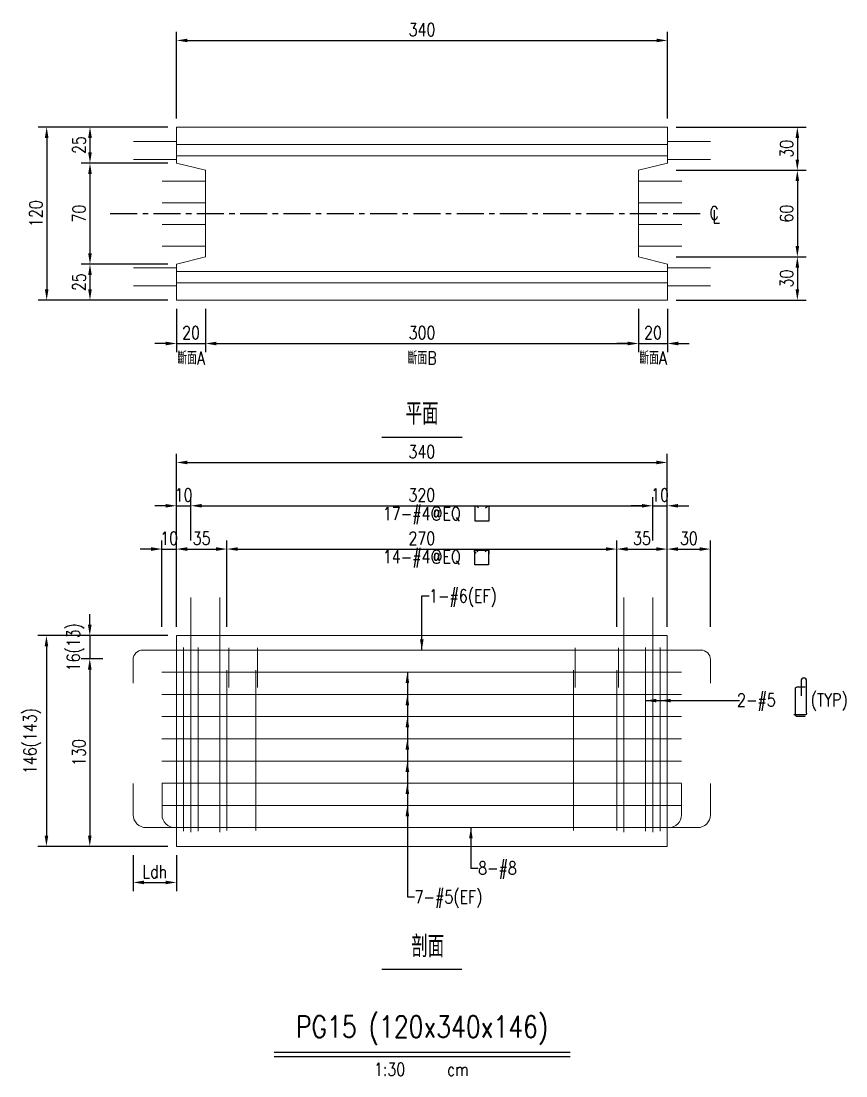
# Model space of a CAD drawing. Extents: x -4754 to 10419, y -19960 to 3841.
# Drawn here: x 3961 to 4532, y 1833 to 2564 of the extents above; entities that cross this region are included whole.
import ezdxf
from ezdxf.enums import TextEntityAlignment as Align

# ---------------------------------------------------------------- set-up
doc = ezdxf.new("R2010")
doc.units = 0
doc.header["$LTSCALE"] = 3
doc.linetypes.add('CENTER', pattern=[2, 1.25, -0.25, 0.25, -0.25])
doc.layers.get('0').update_dxf_attribs({"linetype": 'CONTINUOUS'})
doc.layers.add('HB_0', color=7, linetype='CONTINUOUS', transparency=0.5)
for name, color, linetype in [('HB_DIM', 1, 'CONTINUOUS'), ('HB_TXT_CTEXT', 2, 'CONTINUOUS'), ('鋼筋', 3, 'CONTINUOUS')]:
    doc.layers.add(name, color=color, linetype=linetype)
doc.styles.get("Standard").update_dxf_attribs({"font": 'ROMANS.shx', "width": 0.8, "bigfont": 'LCHINA.shx'})
doc.dimstyles.new('30', dxfattribs={"dimscale": 3, "dimtxt": 3, "dimasz": 2.5, "dimexe": 2, "dimexo": 2, "dimgap": 1, "dimtad": 1, "dimdsep": 46, "dimtxsty": 'Standard', "dimcen": 0, "dimclrd": 256, "dimclre": 256, "dimclrt": 2, "dimadec": 0, "dimazin": 0, "dimtfac": 1, "dimtix": 1, "dimtmove": 2, "dimatfit": 3, "dimfxl": 1, "dimtolj": 1, "dimtzin": 0, "dimarcsym": 0})

# ---------------------------------------------------------------- blocks, each defined once
blk = doc.blocks.new('beam_Topview')
at = {"layer": 'HB_TXT_CTEXT', "color": 4, "linetype": 'Continuous'}
blk.add_line((-27.76, 0), (27.76, 0), dxfattribs=at)
at = {"layer": 'HB_TXT_CTEXT', "color": 4, "linetype": 'Continuous', "width": 0.8}
blk.add_text('平面', height=15, rotation=360, dxfattribs=at).set_placement((0, 16.5), align=Align.MIDDLE)
blk = doc.blocks.new('beam_title')
at = {"layer": 'HB_TXT_CTEXT', "color": 3, "linetype": 'Continuous'}
blk.add_line((-102.52, 3), (102.52, 3), dxfattribs=at)
at = {"layer": 'HB_TXT_CTEXT', "color": 1, "linetype": 'Continuous'}
blk.add_line((-102.52, 0), (102.52, 0), dxfattribs=at)
at = {"color": 3, "linetype": 'Continuous', "width": 0.8}
blk.add_attdef('A', text='', height=15, dxfattribs=at).set_placement((0, 19.49), align=Align.MIDDLE)
at = {"color": 2, "linetype": 'Continuous', "width": 0.8}
for tag, p in [('1:30', (-22.44, -9)), ('CM', (24.84, -9))]:
    blk.add_attdef(tag, text='', height=9, dxfattribs=at).set_placement(p, align=Align.MIDDLE)
blk = doc.blocks.new('*D151')
at = {"layer": 'HB_DIM', "linetype": 'Continuous', "lineweight": -2}
for p, q in [((4068.72, 2496.95), (4068.72, 2556.95)), ((4076.22, 2550.95), (4401.22, 2550.95)), ((4408.72, 2496.95), (4408.72, 2556.95))]:
    blk.add_line(p, q, dxfattribs=at)
at = {"layer": 'HB_DIM'}
for points in [[(4076.22, 2552.2), (4076.22, 2549.7), (4068.72, 2550.95)], [(4401.22, 2549.7), (4401.22, 2552.2), (4408.72, 2550.95)]]:
    blk.add_solid(points, dxfattribs=at)
at = {"layer": 'HB_DIM', "color": 2, "linetype": 'Continuous', "insert": (4238.72, 2558.45), "char_height": 9, "attachment_point": 5, "rotation": 0}
blk.add_mtext('\\A1;340', dxfattribs=at)
blk = doc.blocks.new('*D152')
at = {"layer": 'HB_DIM', "linetype": 'Continuous', "lineweight": -2}
for p, q in [((4068.72, 2364.95), (4068.72, 2334.95)), ((4088.72, 2364.95), (4088.72, 2334.95)), ((4061.22, 2340.95), (4053.72, 2340.95)), ((4068.72, 2340.95), (4088.72, 2340.95)), ((4096.22, 2340.95), (4103.72, 2340.95))]:
    blk.add_line(p, q, dxfattribs=at)
at = {"layer": 'HB_DIM'}
for points in [[(4061.22, 2339.7), (4061.22, 2342.2), (4068.72, 2340.95)], [(4096.22, 2342.2), (4096.22, 2339.7), (4088.72, 2340.95)]]:
    blk.add_solid(points, dxfattribs=at)
at = {"layer": 'HB_DIM', "color": 2, "linetype": 'Continuous', "insert": (4078.72, 2348.45), "char_height": 9, "attachment_point": 5, "rotation": 0}
blk.add_mtext('\\A1;20', dxfattribs=at)
blk = doc.blocks.new('*D153')
at = {"layer": 'HB_DIM', "linetype": 'Continuous', "lineweight": -2}
for p, q in [((4088.72, 2364.95), (4088.72, 2334.95)), ((4388.72, 2364.95), (4388.72, 2334.95)), ((4096.22, 2340.95), (4381.22, 2340.95))]:
    blk.add_line(p, q, dxfattribs=at)
at = {"layer": 'HB_DIM'}
for points in [[(4096.22, 2342.2), (4096.22, 2339.7), (4088.72, 2340.95)], [(4381.22, 2339.7), (4381.22, 2342.2), (4388.72, 2340.95)]]:
    blk.add_solid(points, dxfattribs=at)
at = {"layer": 'HB_DIM', "color": 2, "linetype": 'Continuous', "insert": (4238.72, 2348.45), "char_height": 9, "attachment_point": 5, "rotation": 0}
blk.add_mtext('\\A1;300', dxfattribs=at)
blk = doc.blocks.new('*D154')
at = {"layer": 'HB_DIM', "linetype": 'Continuous', "lineweight": -2}
for p, q in [((4388.72, 2364.95), (4388.72, 2334.95)), ((4408.72, 2364.95), (4408.72, 2334.95)), ((4381.22, 2340.95), (4373.72, 2340.95)), ((4388.72, 2340.95), (4408.72, 2340.95)), ((4416.22, 2340.95), (4423.72, 2340.95))]:
    blk.add_line(p, q, dxfattribs=at)
at = {"layer": 'HB_DIM'}
for points in [[(4381.22, 2339.7), (4381.22, 2342.2), (4388.72, 2340.95)], [(4416.22, 2342.2), (4416.22, 2339.7), (4408.72, 2340.95)]]:
    blk.add_solid(points, dxfattribs=at)
at = {"layer": 'HB_DIM', "color": 2, "linetype": 'Continuous', "insert": (4398.72, 2348.45), "char_height": 9, "attachment_point": 5, "rotation": 0}
blk.add_mtext('\\A1;20', dxfattribs=at)
blk = doc.blocks.new('*D155')
at = {"layer": 'HB_DIM', "linetype": 'Continuous', "lineweight": -2}
for p, q in [((4062.72, 2490.95), (3972.72, 2490.95)), ((3978.72, 2483.45), (3978.72, 2378.45)), ((4062.72, 2370.95), (3972.72, 2370.95))]:
    blk.add_line(p, q, dxfattribs=at)
at = {"layer": 'HB_DIM'}
for points in [[(3979.97, 2483.45), (3977.47, 2483.45), (3978.72, 2490.95)], [(3977.47, 2378.45), (3979.97, 2378.45), (3978.72, 2370.95)]]:
    blk.add_solid(points, dxfattribs=at)
at = {"layer": 'HB_DIM', "color": 2, "linetype": 'Continuous', "insert": (3971.22, 2430.95), "char_height": 9, "attachment_point": 5, "rotation": 90}
blk.add_mtext('\\A1;120', dxfattribs=at)
blk = doc.blocks.new('*D156')
at = {"layer": 'HB_DIM', "linetype": 'Continuous', "lineweight": -2}
for p, q in [((4062.72, 2490.95), (4002.72, 2490.95)), ((4008.72, 2483.45), (4008.72, 2473.45)), ((4062.72, 2465.95), (4002.72, 2465.95))]:
    blk.add_line(p, q, dxfattribs=at)
at = {"layer": 'HB_DIM'}
for points in [[(4009.97, 2483.45), (4007.47, 2483.45), (4008.72, 2490.95)], [(4007.47, 2473.45), (4009.97, 2473.45), (4008.72, 2465.95)]]:
    blk.add_solid(points, dxfattribs=at)
at = {"layer": 'HB_DIM', "color": 2, "linetype": 'Continuous', "insert": (4001.22, 2478.45), "char_height": 9, "attachment_point": 5, "rotation": 90}
blk.add_mtext('\\A1;25', dxfattribs=at)
blk = doc.blocks.new('*D157')
at = {"layer": 'HB_DIM', "linetype": 'Continuous', "lineweight": -2}
for p, q in [((4062.72, 2465.95), (4002.72, 2465.95)), ((4008.72, 2458.45), (4008.72, 2403.45)), ((4062.72, 2395.95), (4002.72, 2395.95))]:
    blk.add_line(p, q, dxfattribs=at)
at = {"layer": 'HB_DIM'}
for points in [[(4009.97, 2458.45), (4007.47, 2458.45), (4008.72, 2465.95)], [(4007.47, 2403.45), (4009.97, 2403.45), (4008.72, 2395.95)]]:
    blk.add_solid(points, dxfattribs=at)
at = {"layer": 'HB_DIM', "color": 2, "linetype": 'Continuous', "insert": (4001.22, 2430.95), "char_height": 9, "attachment_point": 5, "rotation": 90}
blk.add_mtext('\\A1;70', dxfattribs=at)
blk = doc.blocks.new('*D158')
at = {"layer": 'HB_DIM', "linetype": 'Continuous', "lineweight": -2}
for p, q in [((4062.72, 2395.95), (4002.72, 2395.95)), ((4008.72, 2388.45), (4008.72, 2378.45)), ((4062.72, 2370.95), (4002.72, 2370.95))]:
    blk.add_line(p, q, dxfattribs=at)
at = {"layer": 'HB_DIM'}
for points in [[(4009.97, 2388.45), (4007.47, 2388.45), (4008.72, 2395.95)], [(4007.47, 2378.45), (4009.97, 2378.45), (4008.72, 2370.95)]]:
    blk.add_solid(points, dxfattribs=at)
at = {"layer": 'HB_DIM', "color": 2, "linetype": 'Continuous', "insert": (4001.22, 2383.45), "char_height": 9, "attachment_point": 5, "rotation": 90}
blk.add_mtext('\\A1;25', dxfattribs=at)
blk = doc.blocks.new('*D159')
at = {"layer": 'HB_DIM', "linetype": 'Continuous', "lineweight": -2}
for p, q in [((4414.72, 2490.95), (4504.72, 2490.95)), ((4498.72, 2483.45), (4498.72, 2468.45)), ((4414.72, 2460.95), (4504.72, 2460.95))]:
    blk.add_line(p, q, dxfattribs=at)
at = {"layer": 'HB_DIM'}
for points in [[(4499.97, 2483.45), (4497.47, 2483.45), (4498.72, 2490.95)], [(4497.47, 2468.45), (4499.97, 2468.45), (4498.72, 2460.95)]]:
    blk.add_solid(points, dxfattribs=at)
at = {"layer": 'HB_DIM', "color": 2, "linetype": 'Continuous', "insert": (4491.22, 2475.95), "char_height": 9, "attachment_point": 5, "rotation": 90}
blk.add_mtext('\\A1;30', dxfattribs=at)
blk = doc.blocks.new('*D160')
at = {"layer": 'HB_DIM', "linetype": 'Continuous', "lineweight": -2}
for p, q in [((4414.72, 2460.95), (4504.72, 2460.95)), ((4498.72, 2453.45), (4498.72, 2408.45)), ((4414.72, 2400.95), (4504.72, 2400.95))]:
    blk.add_line(p, q, dxfattribs=at)
at = {"layer": 'HB_DIM'}
for points in [[(4499.97, 2453.45), (4497.47, 2453.45), (4498.72, 2460.95)], [(4497.47, 2408.45), (4499.97, 2408.45), (4498.72, 2400.95)]]:
    blk.add_solid(points, dxfattribs=at)
at = {"layer": 'HB_DIM', "color": 2, "linetype": 'Continuous', "insert": (4491.22, 2430.95), "char_height": 9, "attachment_point": 5, "rotation": 90}
blk.add_mtext('\\A1;60', dxfattribs=at)
blk = doc.blocks.new('*D161')
at = {"layer": 'HB_DIM', "linetype": 'Continuous', "lineweight": -2}
for p, q in [((4414.72, 2400.95), (4504.72, 2400.95)), ((4498.72, 2393.45), (4498.72, 2378.45)), ((4414.72, 2370.95), (4504.72, 2370.95))]:
    blk.add_line(p, q, dxfattribs=at)
at = {"layer": 'HB_DIM'}
for points in [[(4499.97, 2393.45), (4497.47, 2393.45), (4498.72, 2400.95)], [(4497.47, 2378.45), (4499.97, 2378.45), (4498.72, 2370.95)]]:
    blk.add_solid(points, dxfattribs=at)
at = {"layer": 'HB_DIM', "color": 2, "linetype": 'Continuous', "insert": (4491.22, 2385.95), "char_height": 9, "attachment_point": 5, "rotation": 90}
blk.add_mtext('\\A1;30', dxfattribs=at)
blk = doc.blocks.new('cl')
at = {"layer": 'HB_TXT_CTEXT', "linetype": 'Continuous', "width": 0.8}
for s, p in [('C', (-0.18, 0.11)), ('L', (0.23, -0.56))]:
    blk.add_text(s, height=2.5, dxfattribs=at).set_placement(p, align=Align.MIDDLE)
blk = doc.blocks.new('beam_SectionSide')
at = {"layer": 'HB_TXT_CTEXT', "color": 4, "linetype": 'Continuous'}
blk.add_line((-27.76, 0), (27.76, 0), dxfattribs=at)
at = {"layer": 'HB_TXT_CTEXT', "color": 4, "linetype": 'Continuous', "width": 0.8}
blk.add_text(' 剖面', height=15, rotation=360, dxfattribs=at).set_placement((0, 16.5), align=Align.MIDDLE)
blk = doc.blocks.new('rebar_arrowD')
at = {"color": 1, "linetype": 'Continuous'}
blk.add_solid([(-1.25, -7.5), (0, 0), (1.25, -7.5)], dxfattribs=at)
blk = doc.blocks.new('*D381')
at = {"layer": 'HB_DIM', "linetype": 'Continuous', "lineweight": -2}
for p, q in [((4038.64, 1986.51), (4038.64, 1961.51)), ((4068.57, 1986.51), (4068.57, 1961.51)), ((4046.14, 1967.51), (4061.07, 1967.51))]:
    blk.add_line(p, q, dxfattribs=at)
at = {"layer": 'HB_DIM'}
for points in [[(4046.14, 1968.76), (4046.14, 1966.26), (4038.64, 1967.51)], [(4061.07, 1966.26), (4061.07, 1968.76), (4068.57, 1967.51)]]:
    blk.add_solid(points, dxfattribs=at)
at = {"layer": 'HB_DIM', "color": 2, "linetype": 'Continuous', "insert": (4053.6, 1975.01), "char_height": 9, "attachment_point": 5, "rotation": 0}
blk.add_mtext('\\A1;Ldh', dxfattribs=at)
blk = doc.blocks.new('rebar_arrowU')
at = {"color": 1, "linetype": 'Continuous'}
blk.add_solid([(-1.25, -7.5), (0, 0), (1.25, -7.5)], dxfattribs=at)
blk = doc.blocks.new('rebar_arrowL')
at = {"color": 1, "linetype": 'Continuous', "extrusion": (0, 0, -1)}
blk.add_solid([(-7.5, 1.25), (0, 0), (-7.5, -1.25)], dxfattribs=at)
blk = doc.blocks.new('rebar_2Tie_180_90')
at = {"layer": 'HB_TXT_CTEXT', "linetype": 'Continuous'}
for points in [[(46.52, -8.69), (46.52, 13.68, 1), (42.68, 13.68), (42.68, 3.28)], [(45.67, 9.28), (39.8, 9.28, 0.414214), (38.6, 8.08), (38.6, -9.57)], [(46.52, -8.69, -0.414214), (45.32, -9.89), (37.81, -9.89)], [(38.6, -9.57, 0.414214), (39.8, -10.77), (45.67, -10.77)]]:
    blk.add_lwpolyline(points, format="xyb", dxfattribs=at)
at = {"color": 2, "linetype": 'Continuous', "width": 0.8}
for tag, p in [('2-D16', (-1.67, 0.43)), ('(TYP)', (49.39, 0.45))]:
    blk.add_attdef(tag, text='', height=9, dxfattribs=at).set_placement(p, align=Align.MIDDLE_LEFT)
blk = doc.blocks.new('*D382')
at = {"layer": 'HB_DIM', "linetype": 'Continuous', "lineweight": -2}
for p, q in [((4068.57, 2144.51), (4068.57, 2264.51)), ((4408.57, 2144.51), (4408.57, 2264.51)), ((4076.07, 2258.51), (4401.07, 2258.51))]:
    blk.add_line(p, q, dxfattribs=at)
at = {"layer": 'HB_DIM'}
for points in [[(4076.07, 2259.76), (4076.07, 2257.26), (4068.57, 2258.51)], [(4401.07, 2257.26), (4401.07, 2259.76), (4408.57, 2258.51)]]:
    blk.add_solid(points, dxfattribs=at)
at = {"layer": 'HB_DIM', "color": 2, "linetype": 'Continuous', "insert": (4238.57, 2266.01), "char_height": 9, "attachment_point": 5, "rotation": 0}
blk.add_mtext('\\A1;340', dxfattribs=at)
blk = doc.blocks.new('*D383')
at = {"layer": 'HB_DIM', "linetype": 'Continuous', "lineweight": -2}
for p, q in [((4068.57, 2204.51), (4068.57, 2234.51)), ((4078.57, 2204.51), (4078.57, 2234.51)), ((4061.07, 2228.51), (4053.57, 2228.51)), ((4068.57, 2228.51), (4078.57, 2228.51)), ((4086.07, 2228.51), (4093.57, 2228.51))]:
    blk.add_line(p, q, dxfattribs=at)
at = {"layer": 'HB_DIM'}
for points in [[(4061.07, 2227.26), (4061.07, 2229.76), (4068.57, 2228.51)], [(4086.07, 2229.76), (4086.07, 2227.26), (4078.57, 2228.51)]]:
    blk.add_solid(points, dxfattribs=at)
at = {"layer": 'HB_DIM', "color": 2, "linetype": 'Continuous', "insert": (4073.57, 2236.01), "char_height": 9, "attachment_point": 5, "rotation": 0}
blk.add_mtext('\\A1;10', dxfattribs=at)
blk = doc.blocks.new('*D384')
at = {"layer": 'HB_DIM', "linetype": 'Continuous', "lineweight": -2}
for p, q in [((4078.57, 2204.51), (4078.57, 2234.51)), ((4398.57, 2204.51), (4398.57, 2234.51)), ((4086.07, 2228.51), (4391.07, 2228.51))]:
    blk.add_line(p, q, dxfattribs=at)
at = {"layer": 'HB_DIM'}
for points in [[(4086.07, 2229.76), (4086.07, 2227.26), (4078.57, 2228.51)], [(4391.07, 2227.26), (4391.07, 2229.76), (4398.57, 2228.51)]]:
    blk.add_solid(points, dxfattribs=at)
at = {"layer": 'HB_DIM', "color": 2, "linetype": 'Continuous', "insert": (4238.57, 2236.01), "char_height": 9, "attachment_point": 5, "rotation": 0}
blk.add_mtext('\\A1;320', dxfattribs=at)
blk = doc.blocks.new('*D385')
at = {"layer": 'HB_DIM', "linetype": 'Continuous', "lineweight": -2}
for p, q in [((4398.57, 2204.51), (4398.57, 2234.51)), ((4408.57, 2204.51), (4408.57, 2234.51)), ((4391.07, 2228.51), (4383.57, 2228.51)), ((4398.57, 2228.51), (4408.57, 2228.51)), ((4416.07, 2228.51), (4423.57, 2228.51))]:
    blk.add_line(p, q, dxfattribs=at)
at = {"layer": 'HB_DIM'}
for points in [[(4391.07, 2227.26), (4391.07, 2229.76), (4398.57, 2228.51)], [(4416.07, 2229.76), (4416.07, 2227.26), (4408.57, 2228.51)]]:
    blk.add_solid(points, dxfattribs=at)
at = {"layer": 'HB_DIM', "color": 2, "linetype": 'Continuous', "insert": (4403.57, 2236.01), "char_height": 9, "attachment_point": 5, "rotation": 0}
blk.add_mtext('\\A1;10', dxfattribs=at)
blk = doc.blocks.new('*D386')
at = {"layer": 'HB_DIM', "linetype": 'Continuous', "lineweight": -2}
for p, q in [((4058.57, 2144.51), (4058.57, 2204.51)), ((4068.57, 2144.51), (4068.57, 2204.51)), ((4051.07, 2198.51), (4043.57, 2198.51)), ((4058.57, 2198.51), (4068.57, 2198.51)), ((4076.07, 2198.51), (4083.57, 2198.51))]:
    blk.add_line(p, q, dxfattribs=at)
at = {"layer": 'HB_DIM'}
for points in [[(4051.07, 2197.26), (4051.07, 2199.76), (4058.57, 2198.51)], [(4076.07, 2199.76), (4076.07, 2197.26), (4068.57, 2198.51)]]:
    blk.add_solid(points, dxfattribs=at)
at = {"layer": 'HB_DIM', "color": 2, "linetype": 'Continuous', "insert": (4063.57, 2206.01), "char_height": 9, "attachment_point": 5, "rotation": 0}
blk.add_mtext('\\A1;10', dxfattribs=at)
blk = doc.blocks.new('*D387')
at = {"layer": 'HB_DIM', "linetype": 'Continuous', "lineweight": -2}
for p, q in [((4068.57, 2144.51), (4068.57, 2204.51)), ((4103.57, 2144.51), (4103.57, 2204.51)), ((4076.07, 2198.51), (4096.07, 2198.51))]:
    blk.add_line(p, q, dxfattribs=at)
at = {"layer": 'HB_DIM'}
for points in [[(4076.07, 2199.76), (4076.07, 2197.26), (4068.57, 2198.51)], [(4096.07, 2197.26), (4096.07, 2199.76), (4103.57, 2198.51)]]:
    blk.add_solid(points, dxfattribs=at)
at = {"layer": 'HB_DIM', "color": 2, "linetype": 'Continuous', "insert": (4086.07, 2206.01), "char_height": 9, "attachment_point": 5, "rotation": 0}
blk.add_mtext('\\A1;35', dxfattribs=at)
blk = doc.blocks.new('*D388')
at = {"layer": 'HB_DIM', "linetype": 'Continuous', "lineweight": -2}
for p, q in [((4103.57, 2144.51), (4103.57, 2204.51)), ((4373.57, 2144.51), (4373.57, 2204.51)), ((4111.07, 2198.51), (4366.07, 2198.51))]:
    blk.add_line(p, q, dxfattribs=at)
at = {"layer": 'HB_DIM'}
for points in [[(4111.07, 2199.76), (4111.07, 2197.26), (4103.57, 2198.51)], [(4366.07, 2197.26), (4366.07, 2199.76), (4373.57, 2198.51)]]:
    blk.add_solid(points, dxfattribs=at)
at = {"layer": 'HB_DIM', "color": 2, "linetype": 'Continuous', "insert": (4238.57, 2206.01), "char_height": 9, "attachment_point": 5, "rotation": 0}
blk.add_mtext('\\A1;270', dxfattribs=at)
blk = doc.blocks.new('*D389')
at = {"layer": 'HB_DIM', "linetype": 'Continuous', "lineweight": -2}
for p, q in [((4373.57, 2144.51), (4373.57, 2204.51)), ((4408.57, 2144.51), (4408.57, 2204.51)), ((4381.07, 2198.51), (4401.07, 2198.51))]:
    blk.add_line(p, q, dxfattribs=at)
at = {"layer": 'HB_DIM'}
for points in [[(4381.07, 2199.76), (4381.07, 2197.26), (4373.57, 2198.51)], [(4401.07, 2197.26), (4401.07, 2199.76), (4408.57, 2198.51)]]:
    blk.add_solid(points, dxfattribs=at)
at = {"layer": 'HB_DIM', "color": 2, "linetype": 'Continuous', "insert": (4391.07, 2206.01), "char_height": 9, "attachment_point": 5, "rotation": 0}
blk.add_mtext('\\A1;35', dxfattribs=at)
blk = doc.blocks.new('*D390')
at = {"layer": 'HB_DIM', "linetype": 'Continuous', "lineweight": -2}
for p, q in [((4408.57, 2144.51), (4408.57, 2204.51)), ((4438.57, 2144.51), (4438.57, 2204.51)), ((4416.07, 2198.51), (4431.07, 2198.51))]:
    blk.add_line(p, q, dxfattribs=at)
at = {"layer": 'HB_DIM'}
for points in [[(4416.07, 2199.76), (4416.07, 2197.26), (4408.57, 2198.51)], [(4431.07, 2197.26), (4431.07, 2199.76), (4438.57, 2198.51)]]:
    blk.add_solid(points, dxfattribs=at)
at = {"layer": 'HB_DIM', "color": 2, "linetype": 'Continuous', "insert": (4423.57, 2206.01), "char_height": 9, "attachment_point": 5, "rotation": 0}
blk.add_mtext('\\A1;30', dxfattribs=at)
blk = doc.blocks.new('*D391')
at = {"layer": 'HB_DIM', "linetype": 'Continuous', "lineweight": -2}
for p, q in [((4062.57, 2138.51), (3972.57, 2138.51)), ((3978.57, 2131.01), (3978.57, 2000.01)), ((4062.57, 1992.51), (3972.57, 1992.51))]:
    blk.add_line(p, q, dxfattribs=at)
at = {"layer": 'HB_DIM'}
for points in [[(3979.82, 2131.01), (3977.32, 2131.01), (3978.57, 2138.51)], [(3977.32, 2000.01), (3979.82, 2000.01), (3978.57, 1992.51)]]:
    blk.add_solid(points, dxfattribs=at)
at = {"layer": 'HB_DIM', "color": 2, "linetype": 'Continuous', "insert": (3968.72, 2065.51), "char_height": 9, "attachment_point": 5, "rotation": 90}
blk.add_mtext('\\A1;146(143)', dxfattribs=at)
blk = doc.blocks.new('*D392')
at = {"layer": 'HB_DIM', "linetype": 'Continuous', "lineweight": -2}
for p, q in [((4008.57, 2146.01), (4008.57, 2153.51)), ((4062.57, 2138.51), (4002.57, 2138.51)), ((4008.57, 2138.51), (4008.57, 2122.51)), ((4017.57, 2122.51), (4002.57, 2122.51)), ((4008.57, 2115.01), (4008.57, 2107.51))]:
    blk.add_line(p, q, dxfattribs=at)
at = {"layer": 'HB_DIM'}
for points in [[(4007.32, 2146.01), (4009.82, 2146.01), (4008.57, 2138.51)], [(4009.82, 2115.01), (4007.32, 2115.01), (4008.57, 2122.51)]]:
    blk.add_solid(points, dxfattribs=at)
at = {"layer": 'HB_DIM', "color": 2, "linetype": 'Continuous', "insert": (3998.72, 2130.51), "char_height": 9, "attachment_point": 5, "rotation": 90}
blk.add_mtext('\\A1;16(13)', dxfattribs=at)
blk = doc.blocks.new('*D393')
at = {"layer": 'HB_DIM', "linetype": 'Continuous', "lineweight": -2}
for p, q in [((4017.57, 2122.51), (4002.57, 2122.51)), ((4008.57, 2115.01), (4008.57, 2000.01)), ((4062.57, 1992.51), (4002.57, 1992.51))]:
    blk.add_line(p, q, dxfattribs=at)
at = {"layer": 'HB_DIM'}
for points in [[(4009.82, 2115.01), (4007.32, 2115.01), (4008.57, 2122.51)], [(4007.32, 2000.01), (4009.82, 2000.01), (4008.57, 1992.51)]]:
    blk.add_solid(points, dxfattribs=at)
at = {"layer": 'HB_DIM', "color": 2, "linetype": 'Continuous', "insert": (4001.07, 2057.51), "char_height": 9, "attachment_point": 5, "rotation": 90}
blk.add_mtext('\\A1;130', dxfattribs=at)
blk = doc.blocks.new('dim_rebar_HoopU')
at = {"linetype": 'Continuous'}
blk.add_lwpolyline([(44.17, 4.47), (45.41, 5.71, -0.668179), (46.47, 5.27), (46.47, -4.68), (37.02, -4.68), (37.02, 5.27, -0.668179), (38.09, 5.71), (39.33, 4.47)], format="xyb", dxfattribs=at)
at = {"linetype": 'Continuous', "width": 0.8}
blk.add_attdef('25-D13@EQ', text='', height=9, dxfattribs=at).set_placement((0, 0), align=Align.MIDDLE)
blk = doc.blocks.new('dim_rebar_HoopUwithTie')
at = {"linetype": 'Continuous'}
for points in [[(37.71, 3.13), (36.52, 4.32, -0.668179), (36.95, 5.34), (45.82, 5.34, -0.414214), (46.42, 4.74), (46.42, 2.79)], [(43.88, 4.04), (45.07, 5.23, -0.668179), (46.09, 4.81), (46.09, -4.89), (36.68, -4.89), (36.68, 4.81, -0.668179), (37.71, 5.23), (38.89, 4.04)]]:
    blk.add_lwpolyline(points, format="xyb", dxfattribs=at)
at = {"linetype": 'Continuous', "width": 0.8}
blk.add_attdef('22-D13@EQ', text='', height=9, dxfattribs=at).set_placement((0, 0), align=Align.MIDDLE)

msp = doc.modelspace()

# ---------------------------------------------------------------- linework, layer by layer
at = {"layer": 'HB_0', "lineweight": 5}
for p, q in [((4088.723, 2490.95, 143), (4068.723, 2490.95, 143)), ((4068.723, 2490.95, 143), (4068.723, 2478.95, 143)), ((4388.723, 2490.95, 143), (4088.723, 2490.95, 143)), ((4408.723, 2490.95, 143), (4388.723, 2490.95, 143)), ((4408.723, 2478.95, 143), (4408.723, 2490.95, 143)), ((4088.723, 2478.95, 143), (4068.723, 2478.95, 143)), ((4068.723, 2478.95, 143), (4068.723, 2470.95, 130)), ((4068.723, 2478.95, 143), (4088.723, 2478.95, 143)), ((4388.723, 2478.95, 143), (4088.723, 2478.95, 143)), ((4088.723, 2478.95, 143), (4388.723, 2478.95, 143)), ((4408.723, 2478.95, 143), (4388.723, 2478.95, 143)), ((4388.723, 2478.95, 143), (4408.723, 2478.95, 143)), ((4408.723, 2470.95, 130), (4408.723, 2478.95, 143)), ((4088.723, 2470.95, 130), (4068.723, 2470.95, 130)), ((4068.723, 2470.95, 130), (4068.723, 2465.95, 130)), ((4068.723, 2470.95, 130), (4088.723, 2470.95, 130)), ((4088.723, 2470.95, 130), (4388.723, 2470.95, 130)), ((4388.723, 2470.95, 130), (4088.723, 2470.95, 130)), ((4408.723, 2470.95, 130), (4388.723, 2470.95, 130)), ((4388.723, 2470.95, 130), (4408.723, 2470.95, 130)), ((4408.723, 2465.95, 130), (4408.723, 2470.95, 130)), ((4068.723, 2465.95, 130), (4088.723, 2460.95, 130)), ((4388.723, 2460.95, 130), (4408.723, 2465.95, 130)), ((4088.723, 2460.95, 130), (4088.723, 2400.95, 130)), ((4388.723, 2400.95, 130), (4388.723, 2460.95, 130)), ((4088.723, 2400.95, 130), (4068.723, 2395.95, 130)), ((4408.723, 2395.95, 130), (4388.723, 2400.95, 130)), ((4068.723, 2395.95, 130), (4068.723, 2390.95, 130)), ((4068.723, 2390.95, 130), (4088.723, 2390.95, 130)), ((4088.723, 2390.95, 130), (4068.723, 2390.95, 130)), ((4068.723, 2390.95, 130), (4068.723, 2382.95, 146)), ((4388.723, 2390.95, 130), (4088.723, 2390.95, 130)), ((4088.723, 2390.95, 130), (4388.723, 2390.95, 130)), ((4388.723, 2390.95, 130), (4408.723, 2390.95, 130)), ((4408.723, 2390.95, 130), (4388.723, 2390.95, 130)), ((4408.723, 2390.95, 130), (4408.723, 2395.95, 130)), ((4408.723, 2382.95, 146), (4408.723, 2390.95, 130)), ((4068.723, 2382.95, 146), (4088.723, 2382.95, 146)), ((4088.723, 2382.95, 146), (4068.723, 2382.95, 146)), ((4068.723, 2382.95, 146), (4068.723, 2370.95, 146)), ((4388.723, 2382.95, 146), (4088.723, 2382.95, 146)), ((4088.723, 2382.95, 146), (4388.723, 2382.95, 146)), ((4388.723, 2382.95, 146), (4408.723, 2382.95, 146)), ((4408.723, 2382.95, 146), (4388.723, 2382.95, 146)), ((4408.723, 2370.95, 146), (4408.723, 2382.95, 146)), ((4068.723, 2370.95, 146), (4088.723, 2370.95, 146)), ((4088.723, 2370.95, 146), (4388.723, 2370.95, 146)), ((4388.723, 2370.95, 146), (4408.723, 2370.95, 146)), ((4068.573, 2138.507), (4088.573, 2138.507)), ((4068.573, 2122.507, -8), (4068.573, 2138.507)), ((4068.573, 1992.507, -108), (4068.573, 2135.507, -108)), ((4088.573, 2138.507), (4388.573, 2138.507)), ((4388.573, 2138.507), (4408.573, 2138.507)), ((4408.573, 2138.507), (4408.573, 2122.507, -8)), ((4408.573, 2135.507, -108), (4408.573, 1992.507, -108)), ((4068.573, 1992.507, -13), (4068.573, 2122.507, -13)), ((4408.573, 2122.507, -13), (4408.573, 1992.507, -13)), ((4088.573, 1992.507, -108), (4068.573, 1992.507, -108)), ((4088.573, 1992.507, -18), (4068.573, 1992.507, -13)), ((4388.573, 1992.507, -108), (4088.573, 1992.507, -108)), ((4408.573, 1992.507, -108), (4388.573, 1992.507, -108)), ((4408.573, 1992.507, -13), (4388.573, 1992.507, -18))]:
    msp.add_line(p, q, dxfattribs=at)
at = {"layer": 'HB_0', "color": 1, "linetype": 'CENTER', "ltscale": 5}
msp.add_lwpolyline([(4022.723, 2430.95), (4431.723, 2430.95)], dxfattribs=at)
at = {"layer": 'HB_TXT_CTEXT', "color": 1, "linetype": 'Continuous'}
for points in [[(4238.573, 2128.507), (4238.573, 2136.007), (4238.573, 2166.007), (4243.573, 2166.007)], [(4228.573, 2113.132), (4228.573, 2020.882), (4228.573, 1957.507), (4233.573, 1957.507)], [(4393.573, 2093.507), (4403.573, 2093.507), (4458.573, 2093.507)], [(4272.573, 2005.507), (4272.573, 1992.507), (4272.573, 1977.507), (4277.573, 1977.507)]]:
    msp.add_lwpolyline(points, dxfattribs=at)
at = {"layer": '鋼筋', "lineweight": 5}
for p, q in [((4038.786, 2480.95, 13), (4068.723, 2480.95, 13)), ((4438.66, 2480.95, 21.89), (4408.723, 2480.95, 21.89)), ((4038.786, 2468.45, 13), (4068.723, 2468.45, 13)), ((4438.66, 2468.45, 21.89), (4408.723, 2468.45, 21.89)), ((4058.786, 2453.45, 13), (4088.723, 2453.45, 13)), ((4418.66, 2453.45, 21.89), (4388.723, 2453.45, 21.89)), ((4058.786, 2438.45, 13), (4088.723, 2438.45, 13)), ((4418.66, 2438.45, 21.89), (4388.723, 2438.45, 21.89)), ((4058.786, 2423.45, 13), (4088.723, 2423.45, 13)), ((4418.66, 2423.45, 21.89), (4388.723, 2423.45, 21.89)), ((4058.786, 2408.45, 13), (4088.723, 2408.45, 13)), ((4418.66, 2408.45, 21.89), (4388.723, 2408.45, 21.89)), ((4038.786, 2393.45, 13), (4068.723, 2393.45, 13)), ((4438.66, 2393.45, 21.89), (4408.723, 2393.45, 21.89)), ((4038.786, 2380.95, 13), (4068.723, 2380.95, 13)), ((4438.66, 2380.95, 21.89), (4408.723, 2380.95, 21.89)), ((4078.573, 2154.142, -81.055), (4078.573, 2161.762, -81.055)), ((4078.573, 2161.762, -87.405), (4078.573, 2005.507, -87.405)), ((4078.573, 2005.507, -8.595), (4078.573, 2161.762, -8.595)), ((4078.573, 2161.762, -14.945), (4078.573, 2154.142, -14.945)), ((4098.573, 2154.142, -81.055), (4098.573, 2161.762, -81.055)), ((4098.573, 2161.762, -87.405), (4098.573, 2005.507, -87.405)), ((4098.573, 2005.507, -8.595), (4098.573, 2161.762, -8.595)), ((4098.573, 2161.762, -14.945), (4098.573, 2154.142, -14.945)), ((4378.573, 2154.142, -81.055), (4378.573, 2161.762, -81.055)), ((4378.573, 2161.762, -87.405), (4378.573, 2005.507, -87.405)), ((4378.573, 2005.507, -8.595), (4378.573, 2161.762, -8.595)), ((4378.573, 2161.762, -14.945), (4378.573, 2154.142, -14.945)), ((4398.573, 2154.142, -81.055), (4398.573, 2161.762, -81.055)), ((4398.573, 2161.762, -87.405), (4398.573, 2005.507, -87.405)), ((4398.573, 2005.507, -8.595), (4398.573, 2161.762, -8.595)), ((4398.573, 2161.762, -14.945), (4398.573, 2154.142, -14.945)), ((4045.258, 2128.507, -98), (4431.888, 2128.507, -98)), ((4038.573, 2105.587, -98), (4038.573, 2121.822, -98)), ((4073.573, 2007.02, -102.13), (4073.573, 2126.282, -102.13)), ((4073.573, 2126.282, -94.18), (4073.573, 2102.27, -94.18)), ((4083.573, 2007.02, -102.13), (4083.573, 2126.282, -102.13)), ((4083.573, 2126.282, -94.18), (4083.573, 2102.27, -94.18)), ((4104.843, 2102.51, -94.83), (4104.843, 2126.922, -94.83)), ((4104.843, 2126.922, -101.18), (4104.843, 2102.51, -101.18)), ((4124.843, 2102.51, -94.83), (4124.843, 2126.922, -94.83)), ((4124.843, 2126.922, -101.18), (4124.843, 2102.51, -101.18)), ((4344.843, 2102.51, -94.83), (4344.843, 2126.922, -94.83)), ((4344.843, 2126.922, -101.18), (4344.843, 2102.51, -101.18)), ((4374.843, 2102.51, -94.83), (4374.843, 2126.922, -94.83)), ((4374.843, 2126.922, -101.18), (4374.843, 2102.51, -101.18)), ((4393.573, 2007.02, -102.13), (4393.573, 2126.282, -102.13)), ((4393.573, 2126.282, -94.18), (4393.573, 2102.27, -94.18)), ((4403.573, 2007.02, -102.13), (4403.573, 2126.282, -102.13)), ((4403.573, 2126.282, -94.18), (4403.573, 2102.27, -94.18)), ((4438.573, 2121.822, -98), (4438.573, 2105.587, -98)), ((4058.573, 2113.132, -98), (4418.573, 2113.132, -98)), ((4103.573, 2103.767, -93.555), (4103.573, 2111.387, -93.555)), ((4103.573, 2111.387, -99.905), (4103.573, 2006.777, -99.905)), ((4103.573, 2006.777, 3.905), (4103.573, 2111.387, 3.905)), ((4103.573, 2111.387, -2.445), (4103.573, 2103.767, -2.445)), ((4123.573, 2103.767, -93.555), (4123.573, 2111.387, -93.555)), ((4123.573, 2111.387, -99.905), (4123.573, 2006.777, -99.905)), ((4123.573, 2006.777, 3.905), (4123.573, 2111.387, 3.905)), ((4123.573, 2111.387, -2.445), (4123.573, 2103.767, -2.445)), ((4343.573, 2103.767, -93.555), (4343.573, 2111.387, -93.555)), ((4343.573, 2111.387, -99.905), (4343.573, 2006.777, -99.905)), ((4343.573, 2006.777, 3.905), (4343.573, 2111.387, 3.905)), ((4343.573, 2111.387, -2.445), (4343.573, 2103.767, -2.445)), ((4373.573, 2103.767, -93.555), (4373.573, 2111.387, -93.555)), ((4373.573, 2111.387, -99.905), (4373.573, 2006.777, -99.905)), ((4373.573, 2006.777, 3.905), (4373.573, 2111.387, 3.905)), ((4373.573, 2111.387, -2.445), (4373.573, 2103.767, -2.445)), ((4058.573, 2097.757, -98), (4418.573, 2097.757, -98)), ((4058.573, 2082.382, -98), (4418.573, 2082.382, -98)), ((4058.573, 2067.007, -98), (4418.573, 2067.007, -98)), ((4058.573, 2051.632, -98), (4418.573, 2051.632, -98)), ((4038.636, 2035.987, -98), (4038.636, 2014.397, -98)), ((4038.636, 2035.987, -85.5), (4038.636, 2014.397, -85.5)), ((4058.573, 2036.257, -98), (4418.573, 2036.257, -98)), ((4058.636, 2035.987, -70.5), (4058.636, 2014.397, -70.5)), ((4058.636, 2035.987, -55.5), (4058.636, 2014.397, -55.5)), ((4418.51, 2014.397, -70.5), (4418.51, 2035.987, -70.5)), ((4418.51, 2014.397, -55.5), (4418.51, 2035.987, -55.5)), ((4438.51, 2014.397, -98), (4438.51, 2035.987, -98)), ((4438.51, 2014.397, -85.5), (4438.51, 2035.987, -85.5)), ((4058.573, 2020.882, -98), (4418.573, 2020.882, -98)), ((4047.526, 2005.507, -98), (4429.62, 2005.507, -98)), ((4047.526, 2005.507, -85.5), (4429.62, 2005.507, -85.5)), ((4067.526, 2005.507, -70.5), (4409.62, 2005.507, -70.5)), ((4067.526, 2005.507, -55.5), (4409.62, 2005.507, -55.5)), ((4073.573, 2003.045, -88.615), (4073.573, 2003.045, -98.155)), ((4083.573, 2003.045, -88.615), (4083.573, 2003.045, -98.155)), ((4103.573, 2003.602, -96.73), (4103.573, 2003.602, 0.73)), ((4123.573, 2003.602, -96.73), (4123.573, 2003.602, 0.73)), ((4343.573, 2003.602, -96.73), (4343.573, 2003.602, 0.73)), ((4373.573, 2003.602, -96.73), (4373.573, 2003.602, 0.73)), ((4393.573, 2003.045, -88.615), (4393.573, 2003.045, -98.155)), ((4403.573, 2003.045, -88.615), (4403.573, 2003.045, -98.155)), ((4078.573, 2002.332, -84.23), (4078.573, 2002.332, -11.77)), ((4098.573, 2002.332, -84.23), (4098.573, 2002.332, -11.77)), ((4378.573, 2002.332, -84.23), (4378.573, 2002.332, -11.77)), ((4398.573, 2002.332, -84.23), (4398.573, 2002.332, -11.77))]:
    msp.add_line(p, q, dxfattribs=at)
at = {"layer": '鋼筋', "lineweight": 5, "extrusion": (-1, 2.44929e-16, 0)}
for centre, start, end in [((-2161.762, -84.23, -4078.573), 90, 270), ((-2161.762, -11.77, -4078.573), 90, 270), ((-2161.762, -84.23, -4098.573), 90, 270), ((-2161.762, -11.77, -4098.573), 90, 270), ((-2161.762, -84.23, -4378.573), 90, 270), ((-2161.762, -11.77, -4378.573), 90, 270), ((-2161.762, -84.23, -4398.573), 90, 270), ((-2161.762, -11.77, -4398.573), 90, 270), ((-2126.922, -98.005, -4104.843), 90, 270), ((-2126.922, -98.005, -4124.843), 90, 270), ((-2126.922, -98.005, -4344.843), 90, 270), ((-2126.922, -98.005, -4374.843), 90, 270), ((-2111.387, -96.73, -4103.573), 90, 270), ((-2111.387, 0.73, -4103.573), 90, 270), ((-2111.387, -96.73, -4123.573), 90, 270), ((-2111.387, 0.73, -4123.573), 90, 270), ((-2111.387, -96.73, -4343.573), 90, 270), ((-2111.387, 0.73, -4343.573), 90, 270), ((-2111.387, -96.73, -4373.573), 90, 270), ((-2111.387, 0.73, -4373.573), 90, 270), ((-2005.507, -84.23, -4078.573), 270, 0), ((-2005.507, -11.77, -4078.573), 0, 90), ((-2005.507, -84.23, -4098.573), 270, 0), ((-2005.507, -11.77, -4098.573), 0, 90), ((-2006.777, -96.73, -4103.573), 270, 0), ((-2006.777, 0.73, -4103.573), 0, 90), ((-2006.777, -96.73, -4123.573), 270, 0), ((-2006.777, 0.73, -4123.573), 0, 90), ((-2006.777, -96.73, -4343.573), 270, 0), ((-2006.777, 0.73, -4343.573), 0, 90), ((-2006.777, -96.73, -4373.573), 270, 0), ((-2006.777, 0.73, -4373.573), 0, 90), ((-2005.507, -84.23, -4378.573), 270, 0), ((-2005.507, -11.77, -4378.573), 0, 90), ((-2005.507, -84.23, -4398.573), 270, 0), ((-2005.507, -11.77, -4398.573), 0, 90)]:
    msp.add_arc(centre, 3.175, start, end, dxfattribs=at)
at = {"layer": '鋼筋', "lineweight": 5, "extrusion": (0, 0, -1)}
for centre, start, end in [((-4045.258, 2121.822, 98), 0, 90), ((-4431.888, 2121.822, 98), 90, 180)]:
    msp.add_arc(centre, 6.685, start, end, dxfattribs=at)
at = {"layer": '鋼筋', "lineweight": 5, "extrusion": (1, -2.44929e-16, 1.22465e-16)}
for centre, start, end in [((2126.282, -98.155, 4073.573), 270, 90), ((2126.282, -98.155, 4083.573), 270, 90), ((2126.282, -98.155, 4393.573), 270, 90), ((2126.282, -98.155, 4403.573), 270, 90), ((2007.02, -98.155, 4073.573), 180, 270), ((2007.02, -98.155, 4083.573), 180, 270), ((2007.02, -98.155, 4393.573), 180, 270), ((2007.02, -98.155, 4403.573), 180, 270)]:
    msp.add_arc(centre, 3.975, start, end, dxfattribs=at)
at = {"layer": '鋼筋', "lineweight": 5}
for centre, start, end in [((4047.526, 2014.397, -98), 180, 270), ((4047.526, 2014.397, -85.5), 180, 270), ((4067.526, 2014.397, -70.5), 180, 270), ((4067.526, 2014.397, -55.5), 180, 270), ((4409.62, 2014.397, -70.5), 270, 0), ((4409.62, 2014.397, -55.5), 270, 0), ((4429.62, 2014.397, -98), 270, 0), ((4429.62, 2014.397, -85.5), 270, 0)]:
    msp.add_arc(centre, 8.89, start, end, dxfattribs=at)

# ---------------------------------------------------------------- block references
at = {"layer": 'HB_0', "linetype": 'Continuous', "xscale": 3.6, "yscale": 3.6, "zscale": 3.6}
msp.add_blockref('cl', (4441.723, 2430.95, 146), dxfattribs=at)
at = {"layer": 'HB_TXT_CTEXT', "color": 0, "linetype": 'Continuous', "rotation": 360}
for name, p in [('beam_Topview', (4238.723, 2275.95)), ('beam_SectionSide', (4238.573, 1907.507))]:
    msp.add_blockref(name, p, dxfattribs=at)
at = {"layer": 'HB_TXT_CTEXT', "linetype": 'Continuous'}
for name, p, values in [('dim_rebar_HoopU', (4238.573, 2222.507, -108), {'25-D13@EQ': '17-#4@EQ'}), ('dim_rebar_HoopUwithTie', (4238.573, 2192.507, -108), {'22-D13@EQ': '14-#4@EQ'}), ('rebar_2Tie_180_90', (4458.573, 2093.507, -88.615), {'2-D16': '2-#5', '(TYP)': '(TYP)'})]:
    msp.add_blockref(name, p, dxfattribs=at).add_auto_attribs(values)
at = {"layer": 'HB_TXT_CTEXT', "linetype": 'Continuous', "rotation": 180}
msp.add_blockref('rebar_arrowD', (4238.573, 2128.507, -98), dxfattribs=at)
at = {"layer": 'HB_TXT_CTEXT', "linetype": 'Continuous'}
for name, p in [('rebar_arrowU', (4228.573, 2113.132, -98)), ('rebar_arrowU', (4228.573, 2097.757, -98)), ('rebar_arrowL', (4393.573, 2093.507, -88.615)), ('rebar_arrowL', (4403.573, 2093.507, -88.615)), ('rebar_arrowU', (4228.573, 2082.382, -98)), ('rebar_arrowU', (4228.573, 2067.007, -98)), ('rebar_arrowU', (4228.573, 2051.632, -98)), ('rebar_arrowU', (4228.573, 2036.257, -98)), ('rebar_arrowU', (4228.573, 2020.882, -98)), ('rebar_arrowU', (4272.573, 2005.507))]:
    msp.add_blockref(name, p, dxfattribs=at)
at = {"layer": 'HB_TXT_CTEXT', "color": 0, "linetype": 'Continuous', "rotation": 360}
msp.add_blockref('beam_title', (4238.723, 1846.95), dxfattribs=at).add_auto_attribs({'A': 'PG15 (120x340x146)', '1:30': '1:30', 'CM': 'cm'})

# ---------------------------------------------------------------- texts
at = {"layer": 'HB_TXT_CTEXT', "linetype": 'Continuous', "width": 0.8}
for s, p in [('斷面A', (4078.723, 2330.95)), ('斷面B', (4238.723, 2330.95)), ('斷面A', (4398.723, 2330.95))]:
    msp.add_text(s, height=9, dxfattribs=at).set_placement(p, align=Align.MIDDLE_CENTER)
for s, p in [('1-#6(EF)', (4243.573, 2166.007, -98)), ('8-#8', (4277.573, 1977.507)), ('7-#5(EF)', (4233.573, 1957.507, -98))]:
    msp.add_text(s, height=9, dxfattribs=at).set_placement(p, align=Align.MIDDLE_LEFT)

# ---------------------------------------------------------------- dimensions: what is measured, and where the dimension line sits
at = {"layer": 'HB_DIM', "linetype": 'Continuous'}
for base, p1, p2, angle, override, picture, middle in [((4408.723, 2550.95), (4068.723, 2490.95, 130), (4408.723, 2490.95, 130), 0, {"dimpost": '<>'}, '*D151', (4238.723, 2558.45)), ((3978.723, 2370.95), (4068.723, 2490.95, 130), (4068.723, 2370.95, 130), 90, {"dimtad": 4, "dimpost": '<>'}, '*D155', (3971.223, 2430.95)), ((4008.723, 2465.95), (4068.723, 2490.95, 130), (4068.723, 2465.95, 130), 90, {"dimtad": 4, "dimpost": '<>'}, '*D156', (4001.223, 2478.45)), ((4498.723, 2460.95), (4408.723, 2490.95, 130), (4408.723, 2460.95, 130), 90, {"dimtad": 4, "dimpost": '<>'}, '*D159', (4491.223, 2475.95)), ((4008.723, 2395.95), (4068.723, 2465.95, 130), (4068.723, 2395.95, 130), 90, {"dimtad": 4, "dimpost": '<>'}, '*D157', (4001.223, 2430.95)), ((4498.723, 2400.95), (4408.723, 2460.95, 130), (4408.723, 2400.95, 130), 90, {"dimtad": 4, "dimpost": '<>'}, '*D160', (4491.223, 2430.95)), ((4498.723, 2370.95), (4408.723, 2400.95, 130), (4408.723, 2370.95, 130), 90, {"dimtad": 4, "dimpost": '<>'}, '*D161', (4491.223, 2385.95)), ((4008.723, 2370.95), (4068.723, 2395.95, 130), (4068.723, 2370.95, 130), 90, {"dimtad": 4, "dimpost": '<>'}, '*D158', (4001.223, 2383.45)), ((4088.723, 2340.95), (4068.723, 2370.95, 130), (4088.723, 2370.95, 130), 0, {"dimpost": '<>'}, '*D152', (4078.723, 2348.45)), ((4388.723, 2340.95), (4088.723, 2370.95, 130), (4388.723, 2370.95, 130), 0, {"dimpost": '<>'}, '*D153', (4238.723, 2348.45)), ((4408.723, 2340.95), (4388.723, 2370.95, 130), (4408.723, 2370.95, 130), 0, {"dimpost": '<>'}, '*D154', (4398.723, 2348.45)), ((4408.573, 2258.507), (4068.573, 2138.507, -108), (4408.573, 2138.507, -108), 0, {"dimpost": '<>'}, '*D382', (4238.573, 2266.007)), ((4078.573, 2228.507), (4068.573, 2198.507, -108), (4078.573, 2198.507, -108), 0, {"dimpost": '<>'}, '*D383', (4073.573, 2236.007)), ((4398.573, 2228.507), (4078.573, 2198.507, -108), (4398.573, 2198.507, -108), 0, {"dimpost": '<>'}, '*D384', (4238.573, 2236.007)), ((4408.573, 2228.507), (4398.573, 2198.507, -108), (4408.573, 2198.507, -108), 0, {"dimpost": '<>'}, '*D385', (4403.573, 2236.007)), ((4068.573, 2198.507), (4058.573, 2138.507, -108), (4068.573, 2138.507, -108), 0, {"dimpost": '<>'}, '*D386', (4063.573, 2206.007)), ((4103.573, 2198.507), (4068.573, 2138.507, -108), (4103.573, 2138.507, -108), 0, {"dimpost": '<>'}, '*D387', (4086.073, 2206.007)), ((4373.573, 2198.507), (4103.573, 2138.507, -108), (4373.573, 2138.507, -108), 0, {"dimpost": '<>'}, '*D388', (4238.573, 2206.007)), ((4408.573, 2198.507), (4373.573, 2138.507, -108), (4408.573, 2138.507, -108), 0, {"dimpost": '<>'}, '*D389', (4391.073, 2206.007)), ((4438.573, 2198.507), (4408.573, 2138.507, -108), (4438.573, 2138.507, -108), 0, {"dimpost": '<>'}, '*D390', (4423.573, 2206.007)), ((4008.573, 1992.507), (4023.573, 2122.507, -108), (4068.573, 1992.507, -108), 90, {"dimtad": 4, "dimpost": '<>'}, '*D393', (4001.073, 2057.507))]:
    dim = msp.add_linear_dim(base=base, p1=p1, p2=p2, angle=angle, dimstyle='30', override=override, dxfattribs=at)
    dim.commit()
    dim.dimension.update_dxf_attribs({"geometry": picture, "text_midpoint": middle})
for base, p1, p2, angle, text, override, picture, middle in [((4008.573, 2122.507), (4068.573, 2138.507, -108), (4023.573, 2122.507, -108), 90, '<>(13)', {"dimtad": 4, "dimpost": '<>'}, '*D392', (3998.716, 2130.507)), ((3978.573, 1992.507), (4068.573, 2138.507, -108), (4068.573, 1992.507, -108), 90, '<>(143)', {"dimtad": 4, "dimpost": '<>'}, '*D391', (3968.716, 2065.507)), ((4068.573, 1967.507), (4038.636, 1992.507, -98), (4068.573, 1992.507, -108), 0, 'Ldh', {"dimpost": '<>'}, '*D381', (4053.605, 1975.007))]:
    dim = msp.add_linear_dim(base=base, p1=p1, p2=p2, angle=angle, text=text, dimstyle='30', override=override, dxfattribs=at)
    dim.commit()
    dim.dimension.update_dxf_attribs({"geometry": picture, "text_midpoint": middle})

doc.saveas('drawing.dxf')
